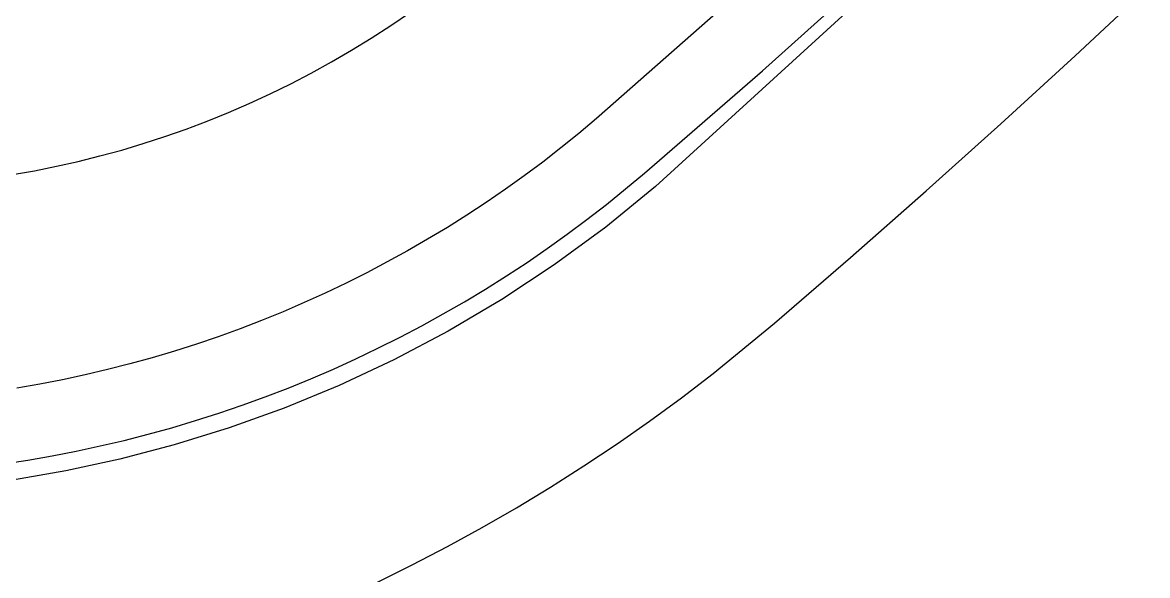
# Model space of a CAD drawing. Extents: x 527 to 614, y 487 to 635.
# Drawn here: x 597.581 to 599.818, y 512.033 to 513.134 of the extents above; entities that cross this region are included whole.
import ezdxf

# ---------------------------------------------------------------- set-up
doc = ezdxf.new("R2010")
doc.units = 0
doc.header["$MEASUREMENT"] = 0
doc.layers.add('1', color=4, linetype='Continuous')
doc.layers.add('204', color=7, linetype='Continuous')

# ---------------------------------------------------------------- blocks, each defined once
blk = doc.blocks.new('55')
at = {"layer": '204', "color": 4, "linetype": 'Continuous'}
for points in [[(-1.239418, 0.071355, -0.00000068), (-1.274211, 0.033965, -0.00000064), (-1.309005, -0.003426, -0.0000006), (-1.343799, -0.040817, -0.00000055), (-1.378593, -0.078208, -0.00000051), (-1.413388, -0.1156, -0.00000046), (-1.448182, -0.152991, -0.00000042), (-1.482977, -0.190382, -0.00000038), (-1.517772, -0.227774, -0.00000034), (-1.552567, -0.265165, -0.00000029), (-1.587362, -0.302557, -0.00000025), (-1.622158, -0.339948, -0.0000002), (-1.656953, -0.37734, -0.00000016), (-1.691748, -0.414732, -0.00000012), (-1.726544, -0.452123, -0.00000007), (-1.76134, -0.489515, -0.00000003), (-1.796135, -0.526907)], [(-1.830931, -0.564299, 0.00000004), (-1.865726, -0.60169, 0.00000006), (-1.900522, -0.639082, 0.00000005), (-1.935318, -0.676474, 0.00000005), (-1.970113, -0.713866, 0.00000005), (-2.004909, -0.751257, 0.00000005), (-2.039704, -0.788649, 0.00000005), (-2.0745, -0.826041, 0.00000005), (-2.109295, -0.863433, 0.00000005), (-2.144091, -0.900825, 0.00000005), (-2.178886, -0.938217, 0.00000005), (-2.213682, -0.975608, 0.00000005), (-2.248478, -1.013, 0.00000005), (-2.283273, -1.050392, 0.00000005), (-2.318069, -1.087784, 0.00000005), (-2.352864, -1.125176, 0.00000005), (-2.38766, -1.162568, 0.00000005), (-2.422455, -1.19996, 0.00000005), (-2.45725, -1.237351, 0.00000005), (-2.492046, -1.274743, 0.00000005), (-2.526841, -1.312135, 0.00000005), (-2.561637, -1.349527, 0.00000005), (-2.596432, -1.386919, 0.00000005), (-2.631228, -1.424311, 0.00000005), (-2.666023, -1.461703, 0.00000005), (-2.700818, -1.499095, 0.00000005), (-2.735614, -1.536487, 0.00000005), (-2.770409, -1.573879, 0.00000005), (-2.805205, -1.611271, 0.00000005), (-2.84, -1.648663, 0.00000005), (-2.874795, -1.686055, 0.00000005), (-2.909591, -1.723447, 0.00000005), (-2.944386, -1.760839, 0.00000005), (-2.979181, -1.798231, 0.00000005), (-3.013977, -1.835623, 0.00000005), (-3.048772, -1.873015, 0.00000005), (-3.083567, -1.910407, 0.00000005), (-3.118363, -1.947799, 0.00000005), (-3.153158, -1.985191, 0.00000005), (-3.187953, -2.022583, 0.00000005), (-3.222749, -2.059975, 0.00000005), (-3.257544, -2.097367, 0.00000005), (-3.292339, -2.134759, 0.00000005), (-3.327135, -2.172151, 0.00000005), (-3.36193, -2.209543, 0.00000005), (-3.396725, -2.246935, 0.00000005), (-3.43152, -2.284328, 0.00000005), (-3.466316, -2.32172, 0.00000005), (-3.501111, -2.359112, 0.00000005), (-3.535906, -2.396504, 0.00000005), (-3.570701, -2.433896, 0.00000005), (-3.605496, -2.471288, 0.00000005), (-3.640292, -2.50868, 0.00000005), (-3.675087, -2.546073, 0.00000005), (-3.709882, -2.583465, 0.00000005), (-3.744677, -2.620857, 0.00000005), (-3.779472, -2.658249, 0.00000005), (-3.814267, -2.695641, 0.00000005), (-3.849063, -2.733033, 0.00000005), (-3.883858, -2.770426, 0.00000005), (-3.918653, -2.807818, 0.00000005), (-3.953448, -2.84521, 0.00000005), (-3.988243, -2.882602, 0.00000005), (-4.023038, -2.919995, 0.00000005), (-4.057833, -2.957387, 0.00000005), (-4.092628, -2.994779, 0.00000005), (-4.127423, -3.032171, 0.00000005), (-4.162218, -3.069564, 0.00000005), (-4.197014, -3.106956, 0.00000005), (-4.231809, -3.144348, 0.00000005), (-4.266604, -3.18174, 0.00000005), (-4.301399, -3.219133, 0.00000005), (-4.336194, -3.256525, 0.00000005), (-4.370989, -3.293917, 0.00000005), (-4.405784, -3.33131, 0.00000005), (-4.440579, -3.368702, 0.00000005), (-4.475374, -3.406094, 0.00000005), (-4.510169, -3.443487, 0.00000005), (-4.544964, -3.480879, 0.00000005), (-4.579759, -3.518271, 0.00000005), (-4.614554, -3.555664, 0.00000005), (-4.649349, -3.593056, 0.00000005), (-4.684144, -3.630448, 0.00000005), (-4.718938, -3.667841, 0.00000005), (-4.753733, -3.705233, 0.00000005), (-4.788528, -3.742626, 0.00000005), (-4.823323, -3.780018, 0.00000005), (-4.858118, -3.81741, 0.00000005), (-4.892913, -3.854803, 0.00000006), (-4.927708, -3.892195, 0.00000006), (-4.962503, -3.929588, 0.00000006), (-4.997298, -3.96698, 0.00000006), (-5.032093, -4.004373, 0.00000006), (-5.066888, -4.041765, 0.00000006), (-5.101682, -4.079158, 0.00000005), (-5.136476, -4.116549, 0.00000006), (-5.171272, -4.153943, 0.00000006), (-5.206071, -4.19134, 0.00000005), (-5.240862, -4.228728, 0.00000005), (-5.275639, -4.266101, 0.00000006), (-5.310451, -4.303513, 0.00000009), (-5.345316, -4.340981, 0.00000005), (-5.380041, -4.378298, -0.00000007), (-5.414557, -4.415391, 0.00000008), (-5.44963, -4.453083, 0.00000052), (-5.485522, -4.491655, -0.00000005), (-5.51922, -4.527868, -0.00000193)], [(-5.549684, -4.560606, 0.00000062), (-5.588809, -4.602653, 0.00000589)], [(-5.649071, -4.667417, 0.00000318), (-5.727989, -4.752233, 0.00000143)], [(-0.88808, 0.413868, -0.00000008), (-0.936805, 0.361503, -0.00000008), (-0.98553, 0.309139, -0.00000008), (-1.034255, 0.256774, -0.00000007), (-1.082979, 0.204409, -0.00000006), (-1.131704, 0.152045, -0.00000005), (-1.180429, 0.09968, -0.00000004), (-1.229154, 0.047316, -0.00000004), (-1.277879, -0.005049, -0.00000003), (-1.326604, -0.057414, -0.00000002), (-1.375329, -0.109779)], [(-1.618954, -0.371602, 0.00000003), (-1.667679, -0.423967, 0.00000004), (-1.716404, -0.476332, 0.00000005), (-1.765129, -0.528696, 0.00000005), (-1.813854, -0.581061, 0.00000006), (-1.862579, -0.633426, 0.00000006), (-1.911304, -0.685791, 0.00000006), (-1.960029, -0.738156, 0.00000006), (-2.008754, -0.79052, 0.00000006), (-2.057479, -0.842885, 0.00000006), (-2.106204, -0.89525, 0.00000006), (-2.154929, -0.947615, 0.00000006), (-2.203654, -0.99998, 0.00000006), (-2.252379, -1.052345, 0.00000006), (-2.301104, -1.10471, 0.00000006), (-2.349829, -1.157075, 0.00000006), (-2.398553, -1.20944, 0.00000006), (-2.447278, -1.261805, 0.00000006), (-2.496003, -1.31417, 0.00000006), (-2.544728, -1.366535, 0.00000006), (-2.593453, -1.4189, 0.00000006), (-2.642177, -1.471265, 0.00000006), (-2.690902, -1.52363, 0.00000006), (-2.739627, -1.575995, 0.00000006), (-2.788352, -1.62836, 0.00000006), (-2.837076, -1.680725, 0.00000006), (-2.885801, -1.73309, 0.00000006), (-2.934526, -1.785455, 0.00000006), (-2.983251, -1.83782, 0.00000006), (-3.031975, -1.890185, 0.00000006), (-3.0807, -1.94255, 0.00000006), (-3.129424, -1.994915, 0.00000006), (-3.178149, -2.04728, 0.00000006), (-3.226874, -2.099646, 0.00000006), (-3.275598, -2.152011, 0.00000006), (-3.324323, -2.204376, 0.00000006), (-3.373047, -2.256741, 0.00000006), (-3.421772, -2.309106, 0.00000006), (-3.470497, -2.361471, 0.00000006), (-3.519221, -2.413837, 0.00000006), (-3.567946, -2.466202, 0.00000006), (-3.61667, -2.518567, 0.00000006), (-3.665395, -2.570932, 0.00000006), (-3.714119, -2.623298, 0.00000006), (-3.762844, -2.675663, 0.00000006), (-3.811568, -2.728028, 0.00000006), (-3.860293, -2.780394, 0.00000006), (-3.909017, -2.832759, 0.00000006), (-3.957741, -2.885124, 0.00000006), (-4.006466, -2.93749, 0.00000006), (-4.05519, -2.989855, 0.00000006), (-4.103915, -3.04222, 0.00000006), (-4.152639, -3.094586, 0.00000006), (-4.201363, -3.146951, 0.00000006), (-4.250088, -3.199317, 0.00000006), (-4.298812, -3.251682, 0.00000006), (-4.347536, -3.304048, 0.00000006), (-4.39626, -3.356413, 0.00000006), (-4.444985, -3.408778, 0.00000006), (-4.493709, -3.461144, 0.00000006), (-4.542433, -3.513509, 0.00000006), (-4.591158, -3.565875, 0.00000006), (-4.639882, -3.61824, 0.00000006), (-4.688606, -3.670606, 0.00000006), (-4.73733, -3.722972, 0.00000007), (-4.786055, -3.775338, 0.00000007), (-4.834778, -3.827703, 0.00000006), (-4.883501, -3.880067, 0.00000007), (-4.932227, -3.932434, 0.00000007), (-4.980957, -3.984806, 0.00000006), (-5.029675, -4.037165, 0.00000006), (-5.078374, -4.089504, 0.00000007), (-5.127123, -4.141896, 0.00000008), (-5.175946, -4.194368, 0.00000008), (-5.224571, -4.246628, 0.00000009), (-5.272906, -4.298575, 0.00000013), (-5.32202, -4.35136, 0.00000019), (-5.372281, -4.405377, 0.00000015), (-5.419468, -4.456092, 0.00000002), (-5.462129, -4.501941, 0.00000026), (-5.516918, -4.560825, 0.00000053), (-5.601305, -4.651521, 0.00000027), (-5.711819, -4.770296, 0.00000014)]]:
    blk.add_lwpolyline(points, format="xyb", dxfattribs=at)
blk.add_arc((-5.356541, -5.334711), 1.931332, 221.0175, 306.39584, dxfattribs=at)
blk = doc.blocks.new('2010VANGUARD')
at = {"layer": '1', "color": 3, "linetype": 'Continuous'}
for points in [[(76.4552, 13.6495), (76.306, 13.3791), (76.1526, 13.1111), (75.9952, 12.8454), (75.8337, 12.5821), (75.6683, 12.3213), (75.4989, 12.0631), (75.3256, 11.8075), (75.1484, 11.5546), (74.9673, 11.3043), (74.7825, 11.0569), (74.5939, 10.8123), (74.4016, 10.5706), (74.2057, 10.3319), (74.0061, 10.0962), (73.803, 9.8635), (73.5963, 9.634), (73.3862, 9.4076), (73.1726, 9.1845), (72.9557, 8.9646), (72.7354, 8.7481), (72.5118, 8.535), (72.2851, 8.3252), (71.8221, 7.9163)], [(77.997, 16.726), (77.7244, 15.9736), (77.4261, 15.2406), (77.1037, 14.528), (76.7586, 13.8367), (76.3927, 13.1676), (76.0075, 12.5214), (75.6047, 11.8986), (75.186, 11.2995), (74.7529, 10.7245), (74.3071, 10.1738), (73.8502, 9.6473), (73.3835, 9.145), (72.9086, 8.6667), (71.9395, 7.7811)], [(71.9171, 7.8073), (72.1518, 8.0115), (72.3834, 8.2193), (72.6119, 8.4306), (72.8371, 8.6453), (73.059, 8.8634), (73.2775, 9.0849), (73.4927, 9.3096), (73.7043, 9.5377), (73.9125, 9.7689), (74.1172, 10.0033), (74.3182, 10.2408), (74.5156, 10.4813), (74.7093, 10.7247), (74.8993, 10.9711), (75.0855, 11.2204), (75.2679, 11.4724), (75.4464, 11.7273), (75.621, 11.9848), (75.7916, 12.2449), (75.9583, 12.5076), (76.121, 12.7728), (76.2795, 13.0404), (76.434, 13.3105)], [(72.1759, 7.5089), (72.3273, 7.6398), (72.4775, 7.7721), (72.6263, 7.9059), (72.7739, 8.0411), (72.9201, 8.1777), (73.0651, 8.3157), (73.2087, 8.4551), (73.3509, 8.5959), (73.4918, 8.738), (73.6314, 8.8815), (73.7695, 9.0263), (73.9063, 9.1724), (74.0416, 9.3198), (74.1755, 9.4685), (74.308, 9.6185), (74.439, 9.7698)], [(71.8221, 7.9163), (71.7869, 7.8867), (71.7511, 7.8579), (71.7148, 7.8297), (71.6779, 7.8022), (71.6405, 7.7755), (71.6025, 7.7494), (71.5641, 7.7242), (71.5252, 7.6996), (71.4858, 7.6759), (71.446, 7.6529), (71.4057, 7.6307), (71.365, 7.6093), (71.3239, 7.5886), (71.2824, 7.5688), (71.2405, 7.5498), (71.1983, 7.5316), (71.1557, 7.5143), (71.1128, 7.4977), (71.0695, 7.482), (71.026, 7.4672), (70.9822, 7.4532), (70.9381, 7.4401), (70.8938, 7.4278), (70.8492, 7.4164), (70.8045, 7.4058), (70.7595, 7.3961), (70.7144, 7.3873), (70.6691, 7.3794)], [(70.6426, 7.2289), (70.6909, 7.2364), (70.7391, 7.2448), (70.7871, 7.2542), (70.8349, 7.2645), (70.8825, 7.2757), (70.9299, 7.2878), (70.977, 7.3009), (71.0239, 7.3149), (71.0705, 7.3298), (71.1168, 7.3456), (71.1627, 7.3622), (71.2084, 7.3798), (71.2537, 7.3983), (71.2986, 7.4176), (71.3431, 7.4378), (71.3872, 7.4589), (71.431, 7.4808), (71.4742, 7.5036), (71.5171, 7.5272), (71.5594, 7.5517), (71.6013, 7.5769), (71.6427, 7.603), (71.6836, 7.6299), (71.7239, 7.6576), (71.7637, 7.686), (71.8029, 7.7152), (71.8415, 7.7452), (71.9171, 7.8073)], [(71.9395, 7.7811), (71.8401, 7.7002), (71.7378, 7.6252), (71.6332, 7.5561), (71.5267, 7.4931), (71.4188, 7.4361), (71.31, 7.385), (71.2007, 7.3398), (71.0913, 7.3003), (70.9821, 7.2665), (70.8737, 7.2381), (70.7662, 7.2149), (70.6599, 7.1966), (70.5552, 7.1832), (70.3514, 7.1694)], [(71.3846, 6.9928), (71.4554, 7.0277), (71.5253, 7.0641), (71.5945, 7.102), (71.6628, 7.1414), (71.7303, 7.1824), (71.7969, 7.2248), (71.8626, 7.2686), (71.9273, 7.3139), (71.991, 7.3606), (72.0537, 7.4086), (72.1759, 7.5089)]]:
    blk.add_lwpolyline(points, dxfattribs=at)
at = {"layer": '1'}
blk.add_blockref('55', (75.7004, 15.0449), dxfattribs=at)

msp = doc.modelspace()

# ---------------------------------------------------------------- block references
at = {"layer": '1'}
msp.add_blockref('2010VANGUARD', (526.9005, 505.0267), dxfattribs=at)

doc.saveas('drawing.dxf')
